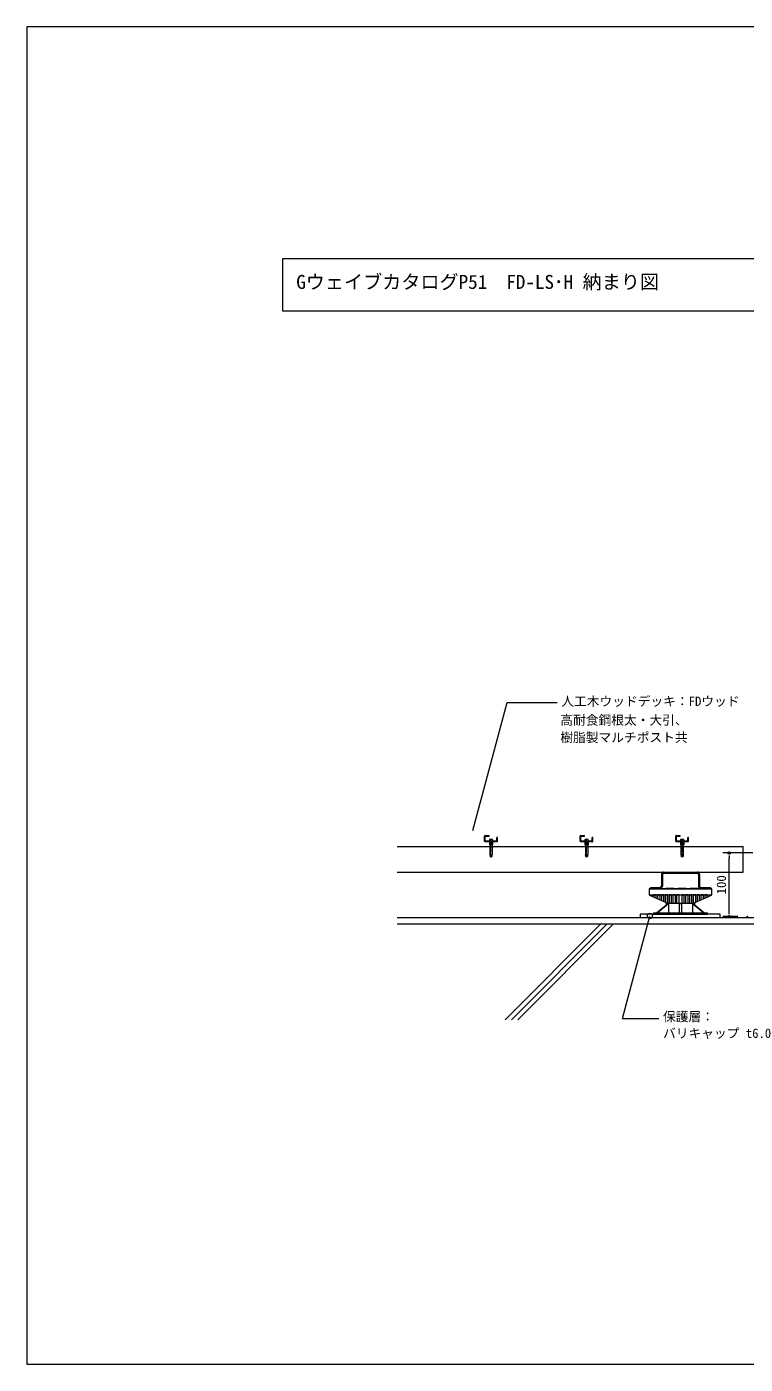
# Model space of a CAD drawing. Units: millimetres, scale not verified. Extents: x -1485 to 1485, y -1050 to 1050.
# Drawn here: x -1485 to -357, y -1050 to 1050 of the extents above; entities that cross this region are included whole.
import ezdxf
from ezdxf.enums import TextEntityAlignment as Align

# ---------------------------------------------------------------- set-up
doc = ezdxf.new("R2010")
doc.units = ezdxf.units.MM
doc.header["$PDMODE"] = 32
doc.header["$PDSIZE"] = 0.2
doc.linetypes.add('USER1', pattern=[19.05, 12.7, -6.35])
doc.linetypes.add('USER2', pattern=[2, 1.25, -0.25, 0.25, -0.25])
for name, color, linetype, lineweight in [('0-0_0', 6, 'Continuous', 18), ('0-2_HATCH', 9, 'Continuous', 18), ('0-3_KUTAI', 3, 'Continuous', 18), ('0-4_BOUSUI', 1, 'Continuous', 18), ('0-6_MOJI', 7, 'Continuous', 18), ('0-E_DECKM', 7, 'Continuous', 18), ('0-F_本体', 7, 'Continuous', 18), ('1-0', 7, 'Continuous', 18), ('1-1_00oobiki', 5, 'USER1', 18), ('1-2_26', 6, 'Continuous', 18), ('1-3_38', 6, 'USER2', 18)]:
    doc.layers.add(name, color=color, linetype=linetype, lineweight=lineweight)
doc.layers.add('0-1_DEFPOINTS', color=7, linetype='Continuous')
doc.styles.add('ＭＳ ゴシック', font='')
doc.styles.get('ＭＳ ゴシック').set_extended_font_data('MS Gothic')

# ---------------------------------------------------------------- blocks, each defined once
blk = doc.blocks.new('8')
at = {"layer": '0-0_0'}
for p, q in [((-2.475, 27.157), (-2.475, 25.5)), ((-1.375, 21), (-1.725, 20.65)), ((-1.375, 24.5), (-1.375, 21)), ((-1.375, 21), (1.425, 21)), ((1.425, 24.505), (1.425, 21)), ((1.425, 21), (1.775, 20.65)), ((2.525, 27.157), (2.525, 25.5)), ((-1.725, 20.65), (-1.725, 3.35)), ((-1.375, 3), (-1.725, 3.35)), ((-1.375, 3), (-1.375, 0.808)), ((0.025, 0), (-1.375, 3)), ((-1.375, 3), (1.425, 3)), ((1.775, 3.35), (1.425, 3)), ((1.425, 3), (1.425, 0.808)), ((1.775, 20.65), (1.775, 3.35))]:
    blk.add_line(p, q, dxfattribs=at)
blk.add_lwpolyline([(1.425, 0.808), (0.025, 0), (-1.375, 0.808)], dxfattribs=at)
for centre, radius, start, end in [((-1.975, 27.157), 0.5, 109.47122, 180), ((-1.975, 25.5), 0.5, 180, 270), ((-1.975, 25.5), 0.5, 180, 270), ((0.025, 21.5), 6.5, 70.52878, 109.47122), ((-1.875, 24.5), 0.5, 0, 90), ((1.925, 24.505), 0.5, 84.26083, 180), ((2.025, 25.5), 0.5, 264.26083, 0), ((2.025, 27.157), 0.5, 0, 70.52878)]:
    blk.add_arc(centre, radius, start, end, dxfattribs=at)
at = {"layer": '1-2_26'}
for p, q in [((-10, 25), (-10, 33)), ((-9, 34), (-3, 34)), ((-9, 25), (-9, 32.5)), ((8.5, 25), (-9, 25)), ((-2.5, 24), (-9, 24)), ((-8.5, 33), (-3, 33)), ((-4, 24), (-4, 25)), ((-3, 33), (-3, 34)), ((-2.5, 25), (-2.5, 19)), ((9, 24), (2.5, 24)), ((4, 24), (4, 25)), ((10, 31), (9, 31)), ((9, 25.5), (9, 31)), ((10, 25), (10, 31))]:
    blk.add_line(p, q, dxfattribs=at)
blk.add_lwpolyline([(2.5, 25), (2.5, 19), (-2.5, 19)], dxfattribs=at)
for centre, radius, start, end in [((-9, 33), 1, 90, 180), ((-9, 25), 1, 180, 270), ((-8.5, 32.5), 0.5, 90, 180), ((8.5, 25.5), 0.5, 270, 0), ((9, 25), 1, 270, 0)]:
    blk.add_arc(centre, radius, start, end, dxfattribs=at)
at = {"layer": '1-3_38'}
blk.add_line((0, 0), (0, 28), dxfattribs=at)
blk = doc.blocks.new('_Dot')
at = {"layer": '0-0_0', "color": 7, "lineweight": 20}
for p, q in [((-0.5, 0), (-1, 0)), ((0.25, 0), (-0.25, 0))]:
    blk.add_line(p, q, dxfattribs=at)
blk.add_circle((0, 0), 0.25, dxfattribs=at)
blk = doc.blocks.new('D4')
at = {"layer": '0-1_DEFPOINTS'}
for p in [(1102.554, 802.786), (1154.924, 802.786), (1131.224, 702.786)]:
    blk.add_point(p, dxfattribs=at)
at = {"layer": '0-6_MOJI', "lineweight": 20}
for p, q in [((1139.924, 802.786), (1092.554, 802.786)), ((1102.554, 710.786), (1102.554, 794.786)), ((1116.224, 702.786), (1092.554, 702.786))]:
    blk.add_line(p, q, dxfattribs=at)
at = {"layer": '0-6_MOJI', "xscale": 8, "yscale": 8}
for p, rotation in [((1102.554, 802.786), 90), ((1102.554, 702.786), 270)]:
    blk.add_blockref('_Dot', p, dxfattribs=dict(at, rotation=rotation))
at = {"layer": '0-6_MOJI', "style": 'ＭＳ ゴシック'}
blk.add_text('100', height=14.66, rotation=90, dxfattribs=at).set_placement((1102.054, 737.786), align=Align.BOTTOM_LEFT)

msp = doc.modelspace()

# ---------------------------------------------------------------- linework, layer by layer
at = {"layer": '0-0_0', "color": 7}
msp.add_line((-360.439, -277.214), (-360.439, -237.214), dxfattribs=at)
msp.add_lwpolyline([(-1485, -1050), (1485, -1050), (1485, 1050), (-1485, 1050)], close=True, dxfattribs=at)
at = {"layer": '0-2_HATCH'}
for p, q in [((-734.204, -509.214), (-584.204, -359.214)), ((-724.204, -509.214), (-574.204, -359.214)), ((-714.204, -509.214), (-564.204, -359.214))]:
    msp.add_line(p, q, dxfattribs=at)
at = {"layer": '0-3_KUTAI'}
msp.add_line((759.924, -359.214), (-903.726, -359.214), dxfattribs=at)
at = {"layer": '0-4_BOUSUI'}
for p, q in [((759.924, -349.214), (-903.726, -349.214)), ((-396.288, -343.214), (-521.288, -343.214)), ((-521.288, -349.214), (-521.288, -343.214)), ((-396.288, -349.214), (-396.288, -343.214))]:
    msp.add_line(p, q, dxfattribs=at)
at = {"layer": '0-6_MOJI'}
for p, q in [((-784.84, -212.214), (-730.859, -10.753)), ((-730.859, -10.753), (-652.409, -10.753)), ((-549.833, -507.025), (-506.743, -346.214)), ((-549.833, -507.025), (-492.67, -507.025))]:
    msp.add_line(p, q, dxfattribs=at)
msp.add_lwpolyline([(-1083.697, 604.18), (-297.613, 604.18), (-297.613, 685.766), (-1083.697, 685.766)], close=True, dxfattribs=at)
msp.add_circle((-506.743, -346.214), 4, dxfattribs=at)
at = {"layer": '0-E_DECKM'}
for p, q in [((-903.726, -237.214), (-360.439, -237.214)), ((-903.726, -277.214), (-360.439, -277.214))]:
    msp.add_line(p, q, dxfattribs=at)
at = {"layer": '0-F_本体'}
for p, q in [((-507.788, -303.714), (-507.788, -312.796)), ((-507.788, -303.714), (-409.788, -303.714)), ((-507.788, -312.796), (-409.788, -312.796)), ((-507.34, -313.293), (-479.388, -326.214)), ((-507.34, -313.293), (-500.788, -313.293)), ((-507.288, -303.214), (-410.288, -303.214)), ((-500.788, -313.293), (-500.788, -316.322)), ((-496.788, -318.171), (-496.788, -313.293)), ((-494.788, -313.293), (-496.788, -313.293)), ((-494.788, -313.214), (-494.788, -313.293)), ((-494.788, -313.293), (-494.788, -319.095)), ((-490.788, -320.944), (-490.788, -313.293)), ((-488.788, -313.293), (-490.788, -313.293)), ((-488.788, -313.214), (-488.788, -313.293)), ((-488.788, -313.293), (-488.788, -321.869)), ((-484.788, -323.718), (-484.788, -313.293)), ((-482.788, -313.293), (-482.788, -324.642)), ((-479.291, -326.214), (-479.291, -313.214)), ((-478.788, -313.293), (-478.788, -313.214)), ((-476.788, -313.293), (-478.788, -313.293)), ((-478.788, -326.214), (-478.788, -313.293)), ((-476.788, -313.214), (-476.788, -313.293)), ((-476.788, -313.293), (-476.788, -326.214)), ((-472.788, -326.214), (-472.788, -313.293)), ((-470.788, -313.293), (-470.788, -326.214)), ((-466.788, -313.293), (-466.788, -313.214)), ((-466.788, -326.214), (-466.788, -313.293)), ((-464.788, -313.293), (-464.788, -326.214)), ((-460.788, -326.214), (-460.788, -313.293)), ((-456.788, -313.293), (-456.788, -326.214)), ((-452.788, -326.214), (-452.788, -313.293)), ((-450.788, -313.293), (-450.788, -326.214)), ((-446.788, -326.214), (-446.788, -313.293)), ((-444.788, -313.293), (-444.788, -326.214)), ((-440.788, -326.214), (-440.788, -313.293)), ((-438.788, -313.293), (-438.788, -326.214)), ((-438.285, -326.214), (-438.285, -313.214)), ((-438.188, -326.214), (-410.236, -313.293)), ((-432.788, -313.293), (-434.788, -313.293)), ((-434.788, -324.642), (-434.788, -313.293)), ((-428.788, -313.214), (-432.788, -313.214)), ((-432.788, -313.214), (-432.788, -313.293)), ((-432.788, -313.293), (-432.788, -323.718)), ((-428.788, -313.293), (-428.788, -313.214)), ((-426.788, -313.293), (-428.788, -313.293)), ((-428.788, -321.869), (-428.788, -313.293)), ((-426.788, -313.214), (-426.788, -313.293)), ((-426.788, -313.293), (-426.788, -320.944)), ((-422.788, -319.095), (-422.788, -313.293)), ((-420.788, -313.293), (-422.788, -313.293)), ((-420.788, -313.293), (-420.788, -318.171)), ((-416.788, -316.322), (-416.788, -313.293)), ((-410.236, -313.293), (-416.788, -313.293)), ((-409.788, -312.796), (-409.788, -303.714)), ((-496.298, -341.214), (-478.98, -327.214)), ((-477.48, -327.214), (-494.798, -341.214)), ((-481.288, -326.214), (-481.288, -329.079)), ((-481.288, -326.214), (-436.288, -326.214)), ((-477.48, -327.214), (-478.98, -327.214)), ((-477.48, -327.214), (-477.48, -341.214)), ((-457.288, -327.214), (-460.288, -327.214)), ((-460.288, -341.214), (-460.288, -327.214)), ((-457.288, -327.214), (-457.288, -341.214)), ((-422.778, -341.214), (-440.096, -327.214)), ((-440.096, -327.214), (-440.096, -341.214)), ((-438.596, -327.214), (-440.096, -327.214)), ((-438.596, -327.214), (-421.278, -341.214)), ((-436.288, -329.079), (-436.288, -326.214)), ((-501.288, -341.214), (-501.288, -343.214)), ((-501.288, -341.214), (-416.288, -341.214)), ((-501.288, -343.214), (-416.288, -343.214)), ((-416.288, -343.214), (-416.288, -341.214))]:
    msp.add_line(p, q, dxfattribs=at)
for points in [[(-496.788, -313.293), (-496.788, -313.214), (-500.788, -313.214), (-500.788, -313.293)], [(-490.788, -313.293), (-490.788, -313.214), (-494.788, -313.214)], [(-482.788, -313.293), (-484.788, -313.293), (-484.788, -313.214), (-488.788, -313.214)], [(-478.788, -313.214), (-482.788, -313.214), (-482.788, -313.293)], [(-466.788, -313.214), (-470.788, -313.214), (-470.788, -313.293), (-472.788, -313.293), (-472.788, -313.214), (-476.788, -313.214)], [(-456.788, -313.293), (-460.788, -313.293), (-460.788, -313.214), (-464.788, -313.214), (-464.788, -313.293), (-466.788, -313.293)], [(-452.788, -313.293), (-452.788, -313.214), (-456.788, -313.214), (-456.788, -313.293)], [(-444.788, -313.293), (-446.788, -313.293), (-446.788, -313.214), (-450.788, -313.214), (-450.788, -313.293), (-452.788, -313.293)], [(-438.788, -313.293), (-440.788, -313.293), (-440.788, -313.214), (-444.788, -313.214), (-444.788, -313.293)], [(-434.788, -313.293), (-434.788, -313.214), (-438.788, -313.214), (-438.788, -313.293)], [(-422.788, -313.293), (-422.788, -313.214), (-426.788, -313.214)], [(-416.788, -313.293), (-416.788, -313.214), (-420.788, -313.214), (-420.788, -313.293)]]:
    msp.add_lwpolyline(points, dxfattribs=at)
for centre, start, end in [((-507.288, -303.714), 90, 180), ((-507.288, -312.796), 180, 264.03425), ((-410.288, -303.714), 0, 90), ((-410.288, -312.796), 275.96575, 0)]:
    msp.add_arc(centre, 0.5, start, end, dxfattribs=at)
at = {"layer": '1-0'}
for p, q in [((-488.788, -280.814), (-488.788, -299.614)), ((-487.188, -280.814), (-487.188, -299.614)), ((-485.188, -277.214), (-432.388, -277.214)), ((-485.188, -278.814), (-432.388, -278.814)), ((-430.388, -280.814), (-430.388, -299.614)), ((-428.788, -280.814), (-428.788, -299.614)), ((-505.788, -301.614), (-490.788, -301.614)), ((-505.788, -301.614), (-505.788, -303.214)), ((-505.788, -303.214), (-490.788, -303.214)), ((-502.622, -301.614), (-493.372, -301.614)), ((-426.788, -301.614), (-411.788, -301.614)), ((-426.788, -303.214), (-411.788, -303.214)), ((-423.622, -301.614), (-414.372, -301.614)), ((-411.788, -301.614), (-411.788, -303.214))]:
    msp.add_line(p, q, dxfattribs=at)
for centre, radius, start, end in [((-485.188, -280.814), 3.6, 90, 180), ((-485.188, -280.814), 2, 90, 180), ((-432.388, -280.814), 3.6, 0, 90), ((-432.388, -280.814), 2, 0, 90), ((-490.788, -299.614), 2, 270, 0), ((-490.788, -299.614), 3.6, 270, 0), ((-426.788, -299.614), 3.6, 180, 270), ((-426.788, -299.614), 2, 180, 270)]:
    msp.add_arc(centre, radius, start, end, dxfattribs=at)
at = {"layer": '1-1_00oobiki'}
msp.add_line((-411.788, -303.214), (-505.788, -303.214), dxfattribs=at)

# ---------------------------------------------------------------- block references
at = {"layer": '0-6_MOJI'}
msp.add_blockref('D4', (-1485, -1050), dxfattribs=at)
at = {"layer": '0-E_DECKM'}
for p in [(-756.251, -253.714), (-606.251, -253.714), (-456.251, -253.714)]:
    msp.add_blockref('8', p, dxfattribs=at)

# ---------------------------------------------------------------- texts
at = {"layer": '0-6_MOJI', "style": 'ＭＳ ゴシック'}
for s, height, p in [('GウェイブカタログP51\u3000FD-LS･H 納まり図', 21.99, (-1061.949, 631.791)), ('人工木ウッドデッキ：FDウッド', 14.66, (-645.909, -20.753)), ('高耐食鋼根太・大引、', 14.66, (-647.44, -50.343)), ('樹脂製マルチポスト共', 14.66, (-647.44, -77.523)), ('保護層：', 14.66, (-486.17, -515.878)), ('バリキャップ t6.0', 14.66, (-486.17, -541.985))]:
    msp.add_text(s, height=height, dxfattribs=at).set_placement(p, align=Align.BOTTOM_LEFT)

doc.saveas('drawing.dxf')
